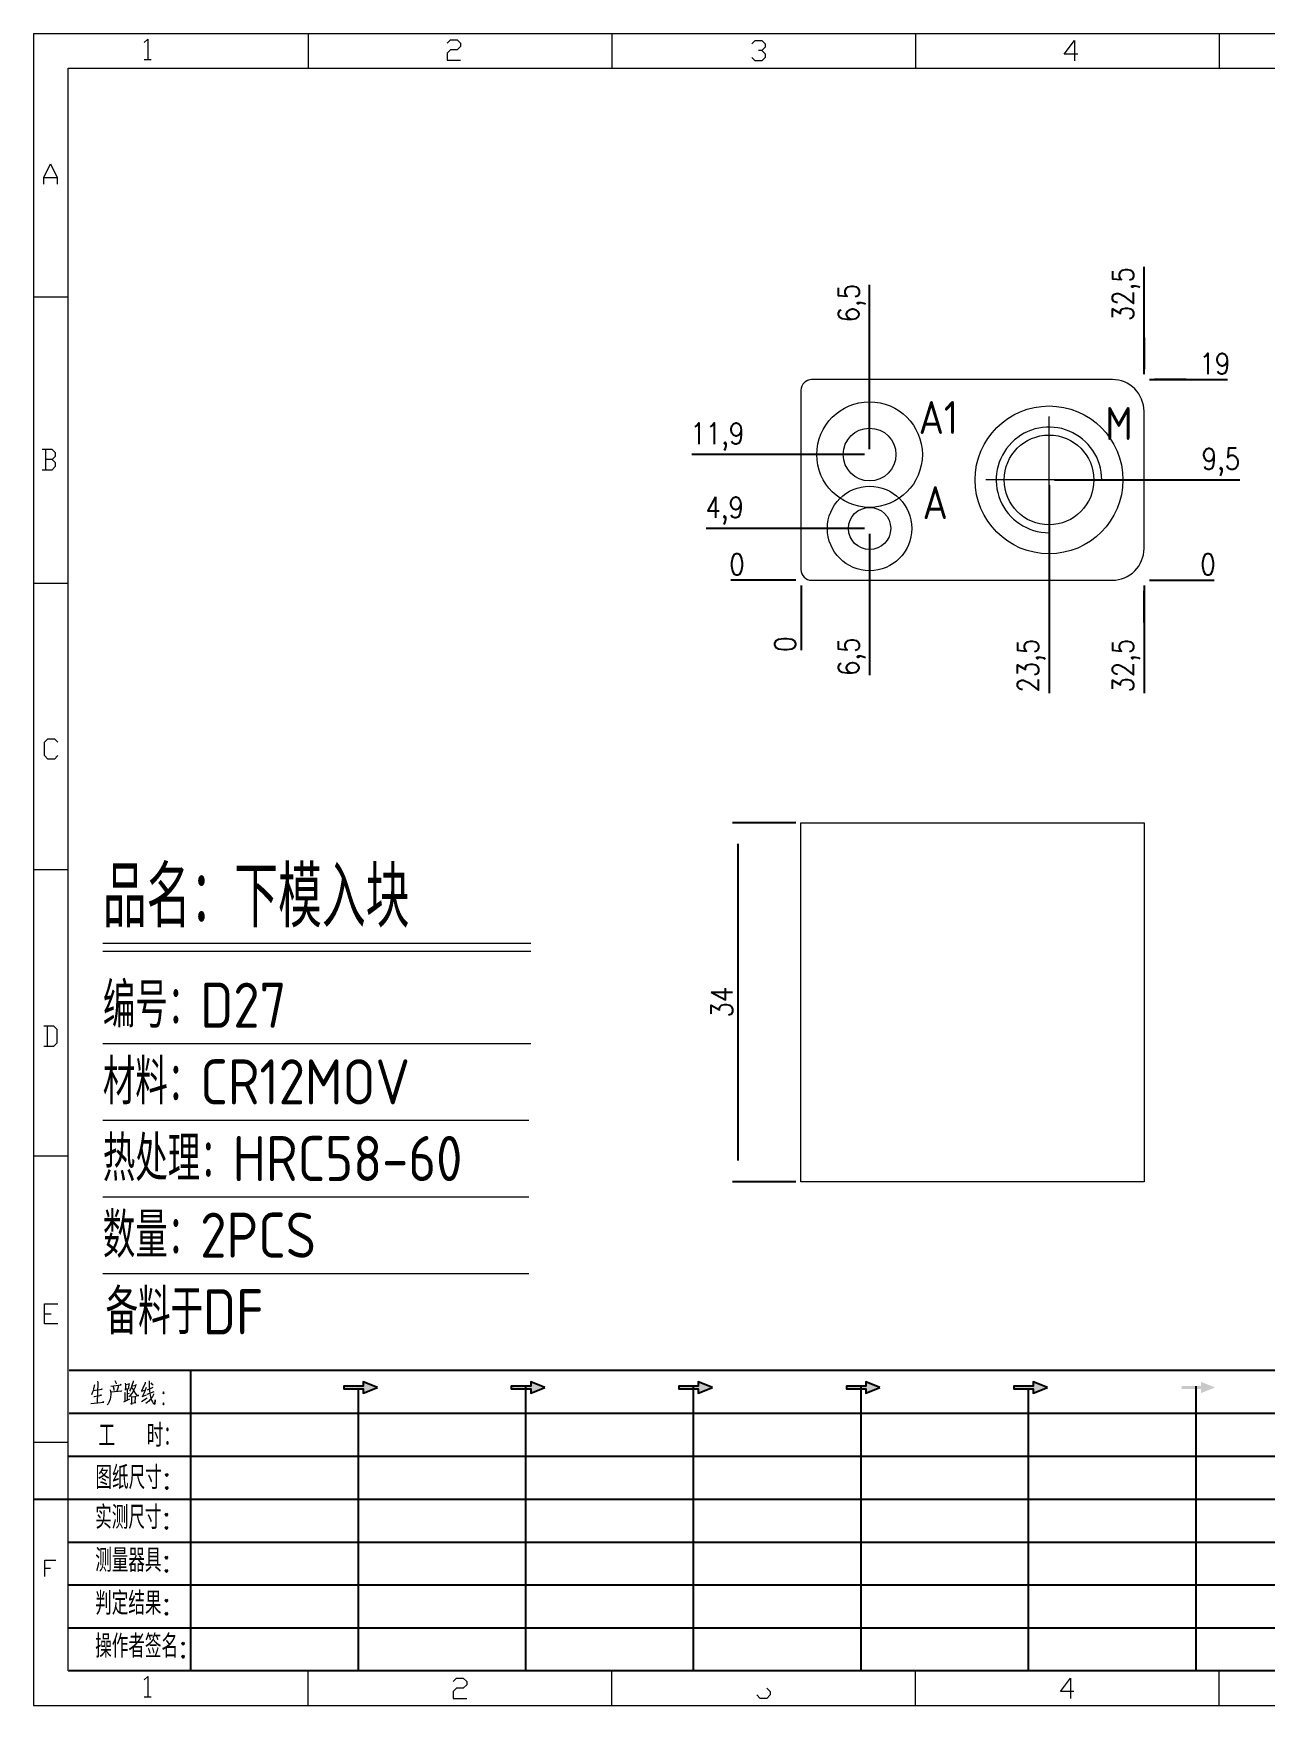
# Model space of a CAD drawing. Header units: millimetres. Extents: x 117382 to 126876, y -1151 to 1280.
# Drawn here: x 117382 to 117498.6, y 556.7 to 715.1 of the extents above; entities that cross this region are included whole.
import ezdxf
from ezdxf.enums import TextEntityAlignment as Align

# ---------------------------------------------------------------- set-up
doc = ezdxf.new("R2010")
doc.units = ezdxf.units.MM
doc.linetypes.add('CENTER', pattern=[0])
doc.linetypes.add('HIDDEN', pattern=[0])
for name, color, linetype in [('DIE_P', 2, 'Continuous'), ('DIM', 4, 'Continuous'), ('LB_P', 2, 'Continuous'), ('TEXT', 4, 'Continuous')]:
    doc.layers.add(name, color=color, linetype=linetype)
doc.styles.add('chinesef_fs', font='simplex.shx', dxfattribs={"bigfont": 'gbcbig.shx'})
doc.styles.add('gbenor', font='gbenor.shx', dxfattribs={"bigfont": 'gbcbig.shx'})
doc.styles.add('GBENOR_', font='gbenor.shx', dxfattribs={"bigfont": 'gbcbig'})
doc.styles.get("Standard").update_dxf_attribs({"font": 'txt.shx', "width": 0.85, "bigfont": 'ctxt.shx'})
doc.styles.add('TXT', font='txt.shx', dxfattribs={"width": 0.8, "bigfont": 'ctxt.shx'})
doc.dimstyles.new('T-2-WX', dxfattribs={"dimtxt": 2, "dimasz": 2, "dimexe": 0.5, "dimexo": 0.5, "dimgap": 0.5, "dimtad": 1, "dimtxsty": 'Standard', "dimblk": 'OPEN30', "dimcen": 0, "dimazin": 3, "dimtfac": 1, "dimtmove": 0, "dimatfit": 3, "dimldrblk": 'OPEN30', "dimlwd": -1, "dimlwe": -1})

# ---------------------------------------------------------------- blocks, each defined once
blk = doc.blocks.new('*D7676')
at = {"layer": 'Defpoints', "color": 0}
for p in [(117454.7, 663.28), (117487.2, 663.28), (117492.2, 663.28)]:
    blk.add_point(p, dxfattribs=at)
at = {"layer": 'DIM', "color": 0}
blk.add_line((117487.7, 663.28), (117493.83, 663.28), dxfattribs=at)
at = {"layer": 'DIM', "color": 0, "lineweight": 5, "insert": (117493.26, 664.78), "char_height": 2, "attachment_point": 5}
blk.add_mtext('0', dxfattribs=at)
blk = doc.blocks.new('_Open30')
blk = doc.blocks.new('*D7677')
at = {"layer": 'Defpoints', "color": 0}
for p in [(117478.2, 672.78), (117492.2, 672.78), (117454.7, 663.28)]:
    blk.add_point(p, dxfattribs=at)
at = {"layer": 'DIM', "color": 0}
for p, q in [((117478.7, 672.78), (117484.2, 672.78)), ((117484.2, 672.78), (117488.2, 672.78)), ((117488.2, 672.78), (117496.26, 672.78))]:
    blk.add_line(p, q, dxfattribs=at)
at = {"layer": 'DIM', "color": 0, "lineweight": 5, "insert": (117494.48, 674.47), "char_height": 2, "attachment_point": 5}
blk.add_mtext('9,5', dxfattribs=at)
blk = doc.blocks.new('*D7678')
at = {"layer": 'Defpoints', "color": 0}
for p in [(117487.2, 682.28), (117492.2, 682.28), (117454.7, 663.28)]:
    blk.add_point(p, dxfattribs=at)
at = {"layer": 'DIM', "color": 0}
for p, q in [((117487.7, 682.28), (117491.2, 682.28)), ((117491.2, 682.28), (117488.2, 682.28)), ((117488.2, 682.28), (117495.12, 682.28))]:
    blk.add_line(p, q, dxfattribs=at)
at = {"layer": 'DIM', "color": 0, "lineweight": 5, "insert": (117493.91, 683.78), "char_height": 2, "attachment_point": 5}
blk.add_mtext('19', dxfattribs=at)
blk = doc.blocks.new('*D7679')
at = {"layer": 'Defpoints', "color": 0}
for p in [(117449.7, 663.28), (117454.7, 663.28), (117454.7, 663.28)]:
    blk.add_point(p, dxfattribs=at)
at = {"layer": 'DIM', "color": 0}
blk.add_line((117454.2, 663.28), (117448.06, 663.28), dxfattribs=at)
at = {"layer": 'DIM', "color": 0, "lineweight": 5, "insert": (117448.63, 664.78), "char_height": 2, "attachment_point": 5}
blk.add_mtext('0', dxfattribs=at)
blk = doc.blocks.new('*D7680')
at = {"layer": 'Defpoints', "color": 0}
for p in [(117449.7, 668.18), (117461.2, 668.18), (117454.7, 663.28)]:
    blk.add_point(p, dxfattribs=at)
at = {"layer": 'DIM', "color": 0}
for p, q in [((117453.7, 668.18), (117445.72, 668.18)), ((117457.2, 668.18), (117453.7, 668.18)), ((117460.7, 668.18), (117457.2, 668.18))]:
    blk.add_line(p, q, dxfattribs=at)
at = {"layer": 'DIM', "color": 0, "lineweight": 5, "insert": (117447.46, 669.87), "char_height": 2, "attachment_point": 5}
blk.add_mtext('4,9', dxfattribs=at)
blk = doc.blocks.new('*D7681')
at = {"layer": 'Defpoints', "color": 0}
for p in [(117449.7, 675.18), (117461.2, 675.18), (117454.7, 663.28)]:
    blk.add_point(p, dxfattribs=at)
at = {"layer": 'DIM', "color": 0}
for p, q in [((117453.7, 675.18), (117444.34, 675.18)), ((117457.2, 675.18), (117453.7, 675.18)), ((117460.7, 675.18), (117457.2, 675.18))]:
    blk.add_line(p, q, dxfattribs=at)
at = {"layer": 'DIM', "color": 0, "lineweight": 5, "insert": (117446.77, 676.87), "char_height": 2, "attachment_point": 5}
blk.add_mtext('11,9', dxfattribs=at)
blk = doc.blocks.new('*D7682')
at = {"layer": 'Defpoints', "color": 0}
for p in [(117454.7, 663.28), (117487.2, 663.28), (117487.2, 658.28)]:
    blk.add_point(p, dxfattribs=at)
at = {"layer": 'DIM', "color": 0}
for p, q in [((117487.2, 662.78), (117487.2, 659.28)), ((117487.2, 659.28), (117487.2, 662.28)), ((117487.2, 662.28), (117487.2, 652.6))]:
    blk.add_line(p, q, dxfattribs=at)
at = {"layer": 'DIM', "color": 0, "lineweight": 5, "insert": (117485.51, 655.19), "char_height": 2, "attachment_point": 5, "rotation": 90}
blk.add_mtext('32,5', dxfattribs=at)
blk = doc.blocks.new('*D7683')
at = {"layer": 'Defpoints', "color": 0}
for p in [(117478.2, 672.78), (117454.7, 663.28), (117478.2, 658.28)]:
    blk.add_point(p, dxfattribs=at)
at = {"layer": 'DIM', "color": 0}
for p, q in [((117478.2, 672.28), (117478.2, 666.28)), ((117478.2, 666.28), (117478.2, 662.28)), ((117478.2, 662.28), (117478.2, 652.6))]:
    blk.add_line(p, q, dxfattribs=at)
at = {"layer": 'DIM', "color": 0, "lineweight": 5, "insert": (117476.51, 655.19), "char_height": 2, "attachment_point": 5, "rotation": 90}
blk.add_mtext('23,5', dxfattribs=at)
blk = doc.blocks.new('*D7684')
at = {"layer": 'Defpoints', "color": 0}
for p in [(117461.2, 668.18), (117454.7, 663.28), (117461.2, 658.28)]:
    blk.add_point(p, dxfattribs=at)
at = {"layer": 'DIM', "color": 0}
for p, q in [((117461.2, 667.68), (117461.2, 664.18)), ((117461.2, 664.18), (117461.2, 662.28)), ((117461.2, 662.28), (117461.2, 654.3))]:
    blk.add_line(p, q, dxfattribs=at)
at = {"layer": 'DIM', "color": 0, "lineweight": 5, "insert": (117459.51, 656.04), "char_height": 2, "attachment_point": 5, "rotation": 90}
blk.add_mtext('6,5', dxfattribs=at)
blk = doc.blocks.new('*D7685')
at = {"layer": 'Defpoints', "color": 0}
for p in [(117454.7, 663.28), (117454.7, 663.28), (117454.7, 658.28)]:
    blk.add_point(p, dxfattribs=at)
at = {"layer": 'DIM', "color": 0}
blk.add_line((117454.7, 662.78), (117454.7, 656.65), dxfattribs=at)
at = {"layer": 'DIM', "color": 0, "lineweight": 5, "insert": (117453.2, 657.22), "char_height": 2, "attachment_point": 5, "rotation": 90}
blk.add_mtext('0', dxfattribs=at)
blk = doc.blocks.new('*D7686')
at = {"layer": 'Defpoints', "color": 0}
for p in [(117487.2, 687.28), (117487.2, 682.28), (117454.7, 663.28)]:
    blk.add_point(p, dxfattribs=at)
at = {"layer": 'DIM', "color": 0}
for p, q in [((117487.2, 683.28), (117487.2, 692.96)), ((117487.2, 682.78), (117487.2, 686.28)), ((117487.2, 686.28), (117487.2, 683.28))]:
    blk.add_line(p, q, dxfattribs=at)
at = {"layer": 'DIM', "color": 0, "lineweight": 5, "insert": (117485.51, 690.37), "char_height": 2, "attachment_point": 5, "rotation": 90}
blk.add_mtext('32,5', dxfattribs=at)
blk = doc.blocks.new('*D7687')
at = {"layer": 'Defpoints', "color": 0}
for p in [(117461.2, 687.28), (117461.2, 675.18), (117454.7, 663.28)]:
    blk.add_point(p, dxfattribs=at)
at = {"layer": 'DIM', "color": 0}
for p, q in [((117461.2, 683.28), (117461.2, 691.26)), ((117461.2, 679.28), (117461.2, 683.28)), ((117461.2, 675.68), (117461.2, 679.28))]:
    blk.add_line(p, q, dxfattribs=at)
at = {"layer": 'DIM', "color": 0, "lineweight": 5, "insert": (117459.51, 689.52), "char_height": 2, "attachment_point": 5, "rotation": 90}
blk.add_mtext('6,5', dxfattribs=at)
blk = doc.blocks.new('*D7688')
at = {"layer": 'Defpoints', "color": 0}
for p in [(117454.7, 640.32), (117448.7, 606.32), (117454.7, 606.32)]:
    blk.add_point(p, dxfattribs=at)
at = {"layer": 'DIM', "color": 0}
for p, q in [((117454.2, 640.32), (117448.2, 640.32)), ((117448.7, 638.32), (117448.7, 608.32)), ((117454.2, 606.32), (117448.2, 606.32))]:
    blk.add_line(p, q, dxfattribs=at)
at = {"layer": 'DIM', "color": 0, "lineweight": 5, "insert": (117447.2, 623.32), "char_height": 2, "attachment_point": 5, "rotation": 90}
blk.add_mtext('34', dxfattribs=at)
blk = doc.blocks.new('U40')
for points in [[(351.8, 337.7), (351.8, 333.2), (367, 339.3), (351.8, 345.3), (351.8, 340.8), (331.2, 340.8), (331.2, 337.7)], [(545.7, 339.3), (530.6, 345.3), (530.6, 340.8), (509.9, 340.8), (509.9, 337.7), (530.6, 337.7), (530.6, 333.2)], [(724.5, 339.3), (709.3, 345.3), (709.3, 340.8), (688.7, 340.8), (688.7, 337.7), (709.3, 337.7), (709.3, 333.2)], [(903.3, 339.3), (888.1, 345.3), (888.1, 340.8), (867.5, 340.8), (867.5, 337.7), (888.1, 337.7), (888.1, 333.2)], [(1082.1, 339.3), (1066.9, 345.3), (1066.9, 340.8), (1046.3, 340.8), (1046.3, 337.7), (1066.9, 337.7), (1066.9, 333.2)], [(1245.7, 337.7), (1245.7, 333.2), (1260.9, 339.3), (1245.7, 345.3), (1245.7, 340.8), (1225.1, 340.8), (1225.1, 337.7)]]:
    blk.add_hatch(color=3).paths.add_polyline_path(points)
at = {"color": 254, "lineweight": 18}
for p, q in [((0, 1783.5), (0, 0)), ((0, 1783.5), (2530.2, 1783.5)), ((941.1, 1783.5), (941.1, 1746.5)), ((1265.1, 1783.5), (1265.1, 1746.5)), ((37, 37), (37, 1746.5)), ((37, 1746.5), (2493.2, 1746.5)), ((0, 1502.7), (37, 1502.7)), ((0, 1197.2), (37, 1197.2)), ((0, 891.7), (37, 891.7)), ((0, 586.3), (37, 586.3)), ((0, 280.8), (37, 280.8)), ((37, 37), (2493.2, 37)), ((941.1, 0), (941.1, 37)), ((1265.1, 0), (1265.1, 37)), ((0, 0), (2530.2, 0))]:
    blk.add_line(p, q, dxfattribs=at)
at = {"color": 254, "linetype": 'Continuous', "lineweight": 18}
for p, q in [((293.1, 1783.5), (293.1, 1746.5)), ((617.1, 1783.5), (617.1, 1746.5)), ((293.1, 0), (293.1, 37)), ((617.1, 0), (617.1, 37))]:
    blk.add_line(p, q, dxfattribs=at)
for p, q in [((38, 357.6), (1598.2, 357.6)), ((38, 311.8), (1598.2, 311.8)), ((37.1, 266), (1598.2, 266)), ((0.1, 220.2), (1598.2, 220.2)), ((37.1, 174.4), (1598.2, 174.4)), ((37.1, 128.6), (1598.2, 128.6)), ((37.1, 82.8), (1598.2, 82.8))]:
    blk.add_line(p, q)
at = {"color": 254}
for p, q in [((167.8, 37), (167.8, 357.6)), ((525.5, 37), (525.5, 340.8)), ((704.3, 37), (704.3, 340.8)), ((883.1, 37), (883.1, 340.8)), ((1240.6, 37), (1240.6, 340.8)), ((346.7, 37), (346.7, 337.9)), ((1061.9, 37), (1061.9, 337.7)), ((1598.2, 37), (38, 37))]:
    blk.add_line(p, q, dxfattribs=at)
at = {"color": 92, "lineweight": 18}
for points in [[(118.3, 1773.7), (121.9, 1777.3), (121.9, 1755.8)], [(441.4, 1773.1), (445, 1776.7), (452.2, 1776.7), (455.8, 1773.1), (455.8, 1769.5), (452.2, 1765.9), (445, 1765.9), (441.4, 1762.3), (441.4, 1755.1), (455.8, 1755.1)], [(766.4, 1772.4), (770, 1776), (777.2, 1776), (780.8, 1772.4), (780.8, 1768.8), (777.2, 1765.2), (773.6, 1765.2)], [(1114.4, 1761.4), (1100, 1761.4), (1110.8, 1775.8), (1110.8, 1754.2)], [(118.3, 1755.8), (125.5, 1755.8)], [(777.2, 1765.2), (780.8, 1761.6), (780.8, 1758), (777.2, 1754.4), (770, 1754.4), (766.4, 1758)], [(11.1, 1622.8), (11.1, 1630), (18.3, 1644.4), (25.5, 1630), (25.5, 1622.8)], [(11.1, 1630), (25.5, 1630)], [(20, 1329), (23.6, 1332.6), (23.6, 1336.2), (20, 1339.8), (9.2, 1339.8)], [(12.8, 1339.8), (12.8, 1318.2)], [(9.2, 1318.2), (20, 1318.2), (23.6, 1321.8), (23.6, 1325.4), (20, 1329), (12.8, 1329)], [(26.1, 1013.2), (22.5, 1009.6), (15.3, 1009.6), (11.7, 1013.2), (11.7, 1027.6), (15.3, 1031.2), (22.5, 1031.2), (26.1, 1027.6)], [(11, 703.2), (21.8, 703.2), (25.4, 706.8), (25.4, 721.2), (21.8, 724.8), (11, 724.8)], [(14.6, 724.8), (14.6, 703.2)], [(26.1, 407), (11.7, 407), (11.7, 428.6), (26.1, 428.6)], [(11.7, 417.8), (18.9, 417.8)], [(12.3, 137.7), (12.3, 155), (23.8, 155)], [(12.3, 146.4), (18.1, 146.4)], [(118.3, 27.4), (121.9, 31), (121.9, 9.4)], [(447.9, 25.7), (451.5, 29.3), (458.7, 29.3), (462.3, 25.7), (462.3, 22.1), (458.7, 18.5), (451.5, 18.5), (447.9, 14.9), (447.9, 7.7), (462.3, 7.7)], [(782.7, 18.5), (786.3, 14.9), (786.3, 11.3), (782.7, 7.7), (775.5, 7.7), (771.9, 11.3)], [(1110.3, 14.9), (1095.9, 14.9), (1106.7, 29.3), (1106.7, 7.7)], [(118.3, 9.4), (125.5, 9.4)]]:
    blk.add_lwpolyline(points, dxfattribs=at)
at = {"color": 92, "lineweight": 0}
for points in [[(65, 342.2), (64.8, 341), (64.1, 337.9), (63.6, 335.7), (62.8, 333.5), (62.1, 331.4)], [(68.4, 345.9), (68.7, 344.4), (68.1, 322.9)], [(82.6, 340.8), (93.7, 342.2), (93.3, 342.4), (92.4, 342)], [(86.1, 336.1), (86, 337.5), (85.3, 339.8)], [(86.7, 346.7), (87.9, 344.6), (88.3, 343)], [(90.3, 341), (90.4, 339.6), (89.1, 335.3)], [(97.8, 344), (98.1, 342.6), (98.1, 340.8), (98.1, 337.9), (98.1, 336.3), (98.2, 337.7), (102.1, 338.3), (101.8, 338.3), (102.1, 343.6), (102.1, 343.2), (102.1, 342.8), (98.2, 342.2)], [(105.5, 341.2), (105.9, 341), (109.6, 341.8), (109.3, 342.6), (108.5, 339.6), (107.6, 337.3), (106.9, 335.9), (105.9, 334.3), (104.3, 332), (103.1, 330.4), (101.9, 329.4)], [(106.6, 346.5), (106.5, 345.2), (105.1, 341.2), (104.2, 338.9), (103.1, 336.3), (102.6, 335.5)], [(104.9, 339.1), (105.3, 338.7), (107, 335.7), (108.6, 333.3), (109.9, 331.2), (110.3, 330.8), (112.6, 330.8), (110.2, 331.2), (109, 332.6)], [(119.3, 344.8), (119.1, 343.8), (116.8, 338.5), (115.4, 335.5), (119.3, 336.3)], [(120.3, 339.4), (118.1, 333.5), (116.4, 330), (116.1, 329.8), (120.5, 331.4)], [(121.7, 336.7), (127.7, 339.6)], [(123.4, 346.5), (123.5, 345.4), (123.5, 340.8), (123.8, 337.3), (124, 335.3), (124.2, 333.1), (124.5, 331), (124.8, 329), (125.2, 327.4), (125.9, 325.7), (126.9, 323.9), (127.9, 322.7), (128.9, 321.7), (129.6, 321.3), (129.9, 326.1), (129.4, 321.5)], [(127.7, 341.6), (127.2, 342.4), (125.7, 344.2)], [(61.4, 322.3), (68.2, 322.9), (75.3, 323.7), (74.9, 323.9), (73.8, 323.5)], [(63.8, 335.9), (73.4, 337.5), (73.1, 337.7), (72.5, 337.3)], [(64.5, 329.6), (64.8, 329.6), (65.1, 329.6), (72.5, 331), (71.9, 331), (70.9, 330.8)], [(82.6, 335.1), (82.6, 331.8), (82.3, 329), (81.9, 326.8), (81.2, 324.9), (80.3, 323.1), (79.6, 321.9), (78.8, 320.9)], [(93.3, 335.5), (94.1, 335.7), (94.3, 335.5), (82.6, 334.3), (82.6, 335.1), (82.2, 336.9)], [(96.5, 323.9), (102.8, 327.2)], [(97.2, 334.3), (97.5, 333.5), (97.7, 324.7)], [(100.2, 337.9), (100.1, 325.9)], [(100.2, 332.6), (102.4, 333.1)], [(104.2, 330), (104.5, 329), (104.5, 321.1), (104.3, 322.1), (104.5, 322.7), (109.2, 323.1), (108.6, 323.1), (109, 329.2), (109, 330), (109.3, 329.4), (108.6, 329.4), (104.6, 328.8)], [(115.3, 324.3), (121.5, 328.2)], [(128.2, 332.4), (128.1, 331.6), (126.9, 329.6), (125.8, 328), (124.5, 326.3), (123, 324.7), (121.4, 323.3), (120.1, 322.3)], [(121.4, 332.2), (128.8, 335.1)]]:
    blk.add_lwpolyline(points, dxfattribs=at)
for points in [[(367, 339.3), (351.8, 345.3), (351.8, 340.8), (331.2, 340.8), (331.2, 337.7), (351.8, 337.7), (351.8, 333.2), (367, 339.3)], [(545.7, 339.3), (530.6, 345.3), (530.6, 340.8), (509.9, 340.8), (509.9, 337.7), (530.6, 337.7), (530.6, 333.2), (545.7, 339.3)], [(724.5, 339.3), (709.3, 345.3), (709.3, 340.8), (688.7, 340.8), (688.7, 337.7), (709.3, 337.7), (709.3, 333.2), (724.5, 339.3)], [(903.3, 339.3), (888.1, 345.3), (888.1, 340.8), (867.5, 340.8), (867.5, 337.7), (888.1, 337.7), (888.1, 333.2), (903.3, 339.3)], [(1082.1, 339.3), (1066.9, 345.3), (1066.9, 340.8), (1046.3, 340.8), (1046.3, 337.7), (1066.9, 337.7), (1066.9, 333.2), (1082.1, 339.3)]]:
    blk.add_lwpolyline(points)
for points in [[(138.7, 332.4), (139.4, 333.5), (138.7, 334.5), (138, 333.5)], [(138.7, 320.9), (139.4, 321.9), (138.7, 322.9), (138, 321.9)]]:
    blk.add_lwpolyline(points, close=True, dxfattribs=at)
at = {"color": 3, "style": 'chinesef_fs'}
for s, p in [('工  时：', (69.5, 275.7)), ('图纸尺寸:', (66.2, 230.9)), ('实测尺寸:', (65.9, 188.4)), ('测量器具:', (65.9, 142.6)), ('判定结果:', (65.9, 96.8)), ('操作者签名:', (65.9, 51))]:
    blk.add_text(s, height=24.57, dxfattribs=at).set_placement(p)
at = {"lineweight": 18, "style": 'GBENOR_'}
blk.add_attdef('文档路径', (2126, 386.9), '', height=17.8, dxfattribs=at)
at = {"lineweight": 20, "style": 'TXT'}
for tag, height, p in [('18-**-**', 16.3, (1866.6, 256.2)), ('客户名称', 16.1, (1741.1, 134, 0)), ('料厚:', 16.1, (1741.3, 93.2, 0))]:
    blk.add_attdef(tag, text='', height=height, dxfattribs=at).set_placement(p, align=Align.MIDDLE)
for tag, p, height in [('88888', (1850.9, 207.5), 14.9), ('材质:', (1691.2, 168, 0), 16.1), ('核准', (1869.4, 127.5, 0), 16.1), ('设计', (1868.8, 88.3, 0), 16.1), ('绘图', (1868.2, 49.1, 0), 16.1)]:
    blk.add_attdef(tag, p, '', height=height, dxfattribs=at)
for tag, p, height, width in [('3', (2234.7, 206.9), 15.8, 0.7), ('4', (2234.7, 167.4), 15.8, 0.7), ('核准日期', (2041.1, 124.2, 0), 16.1, 0.68), ('设计日期', (2041.1, 84.5, 0), 16.1, 0.68), ('1', (2251.9, 85.9), 14.6, 0.7), ('绘图日期', (2040.9, 46.4, 0), 16.1, 0.68), ('2', (2235, 49.2), 14.6, 0.7)]:
    blk.add_attdef(tag, p, '', height=height, dxfattribs=dict(at, width=width))

msp = doc.modelspace()

# ---------------------------------------------------------------- linework, layer by layer
at = {"layer": 'DIE_P', "linetype": 'Continuous', "lineweight": 5}
msp.add_lwpolyline([(117487.196, 666.282), (117487.196, 679.282, 0.4142136), (117484.196, 682.282), (117455.696, 682.282, 0.4142136), (117454.696, 681.282), (117454.696, 664.282, 0.4142136), (117455.696, 663.282), (117484.196, 663.282, 0.4142136)], format="xyb", close=True, dxfattribs=at)
at = {"layer": 'DIE_P', "lineweight": 5}
msp.add_lwpolyline([(117483.196, 672.782, 2.4142136), (117478.196, 667.782)], format="xyb", dxfattribs=at)
at = {"layer": 'DIE_P', "linetype": 'CENTER', "lineweight": 5}
for points in [[(117478.196, 666.782), (117478.196, 678.782)], [(117484.196, 672.782), (117472.196, 672.782)]]:
    msp.add_lwpolyline(points, dxfattribs=at)
at = {"layer": 'DIE_P', "linetype": 'HIDDEN', "lineweight": 5}
for centre, radius in [((117461.196, 675.182), 5), ((117461.196, 668.182), 4)]:
    msp.add_circle(centre, radius, dxfattribs=at)
at = {"layer": 'DIE_P', "linetype": 'Continuous', "lineweight": 5}
msp.add_circle((117478.196, 672.782), 7, dxfattribs=at)
at = {"layer": 'DIE_P', "color": 1, "lineweight": 5}
for centre, radius in [((117461.196, 675.182), 2.5), ((117461.196, 668.182), 2)]:
    msp.add_circle(centre, radius, dxfattribs=at)
at = {"layer": 'DIE_P', "lineweight": 5}
msp.add_circle((117478.196, 672.782), 4.25, dxfattribs=at)
at = {"layer": 'DIM', "color": 4, "linetype": 'Continuous', "lineweight": 5}
for p, q in [((117388.554, 628.905), (117429.101, 628.905)), ((117388.554, 628.158), (117429.101, 628.158)), ((117388.554, 619.404), (117429.101, 619.404)), ((117388.554, 612.145), (117428.925, 612.145)), ((117388.554, 604.886), (117428.925, 604.886)), ((117388.554, 597.626), (117428.925, 597.626))]:
    msp.add_line(p, q, dxfattribs=at)
at = {"layer": 'LB_P', "color": 2, "lineweight": 5}
msp.add_lwpolyline([(117454.696, 640.315), (117487.196, 640.315), (117487.196, 606.315), (117454.696, 606.315)], close=True, dxfattribs=at)

# ---------------------------------------------------------------- block references
at = {"lineweight": 5, "ltscale": 3, "xscale": 0.0887890051812942, "yscale": 0.0887890051812942, "zscale": 0.0887890051812942}
msp.add_blockref('U40', (117381.976, 556.708), dxfattribs=at)

# ---------------------------------------------------------------- texts
at = {"layer": 'DIM', "color": 3, "linetype": 'Continuous', "lineweight": 5, "style": 'gbenor'}
for s, height, p in [('品名：下模入块', 5.7647, (117388.554, 630.4)), ('编号：D27', 4.2701, (117388.554, 620.899)), ('材料：CR12MOV', 4.2701, (117388.554, 613.639)), ('热处理：HRC58-60', 4.27013, (117388.554, 606.38)), ('数量：2PCS', 4.2701, (117388.554, 599.121)), ('备料于DF', 4.2701, (117388.814, 591.862))]:
    msp.add_text(s, height=height, dxfattribs=at).set_placement(p)
at = {"layer": 'TEXT', "color": 4, "lineweight": 5, "style": 'gbenor'}
for s, p in [('A1', (117467.708, 678.691)), ('M', (117484.815, 678.122)), ('A', (117467.415, 670.63))]:
    msp.add_text(s, height=3.12, dxfattribs=at).set_placement(p, align=Align.MIDDLE_CENTER)

# ---------------------------------------------------------------- dimensions: what is measured, and where the dimension line sits
at = {"layer": 'DIM', "color": 4, "lineweight": 5}
for feature_location, offset, dtype, origin, picture, middle in [((117487.196, 682.282), (0, 5), 1, (117454.696, 663.282), '*D7686', (117485.506, 690.373)), ((117461.196, 675.182), (0, 12.1), 1, (117454.696, 663.282), '*D7687', (117459.506, 689.523)), ((117487.196, 682.282), (5, 0), 0, (117454.696, 663.282), '*D7678', (117493.911, 683.782)), ((117461.196, 675.182), (-11.5, 0), 0, (117454.696, 663.282), '*D7681', (117446.768, 676.873)), ((117478.196, 672.782), (14, 0), 0, (117454.696, 663.282), '*D7677', (117494.477, 674.473)), ((117478.196, 672.782), (0, -14.5), 1, (117454.696, 663.282), '*D7683', (117476.506, 655.192)), ((117461.196, 668.182), (-11.5, 0), 0, (117454.696, 663.282), '*D7680', (117447.456, 669.873)), ((117461.196, 668.182), (0, -9.9), 1, (117454.696, 663.282), '*D7684', (117459.506, 656.042)), ((117454.696311821, 663.282196962), (-5, 0), 0, (117454.696311821, 663.282196962), '*D7679', (117448.629645155, 664.782196962)), ((117487.196311841, 663.282196962), (5, 0), 0, (117454.696311821, 663.282196962), '*D7676', (117493.262978508, 664.782196962)), ((117454.696311821, 663.282196962), (0, -5), 1, (117454.696311821, 663.282196962), '*D7685', (117453.196311821, 657.215530295)), ((117487.196, 663.282), (0, -5), 1, (117454.696, 663.282), '*D7682', (117485.506, 655.192))]:
    dim = msp.add_ordinate_dim(feature_location=feature_location, offset=offset, dtype=dtype, origin=origin, dimstyle='T-2-WX', dxfattribs=at)
    dim.commit()
    dim.dimension.update_dxf_attribs({"geometry": picture, "text_midpoint": middle})
dim = msp.add_linear_dim(base=(117448.696, 606.315), p1=(117454.696, 640.315), p2=(117454.696, 606.315), angle=90, dimstyle='T-2-WX', dxfattribs=at)
dim.commit()
dim.dimension.update_dxf_attribs({"geometry": '*D7688', "text_midpoint": (117447.196, 623.315)})

doc.saveas('drawing.dxf')
